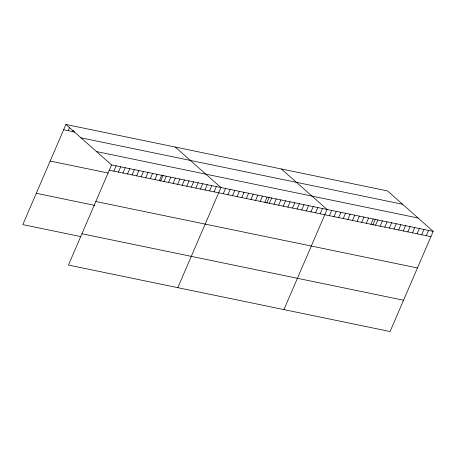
<?xml version="1.0" encoding="UTF-8"?>
<svg xmlns="http://www.w3.org/2000/svg" width="456" height="456" viewBox="0 0 456 456"><rect width="100%" height="100%" fill="white"/><g stroke="black" fill="none" stroke-linecap="round" stroke-linejoin="round"><path stroke-width="0.68" d="M65.926 124.471L111.566 164.929L68.44 265.073L390.074 331.529L433.2 231.386L387.56 190.927L65.926 124.471L22.8 224.614L80.735 236.584M68.212 130.69L69.728 127.173M72.772 131.63L73.273 130.456M113.852 171.142L116.126 165.87M118.406 172.089L120.68 166.81M122.966 173.029L125.235 167.751M127.52 173.97L129.795 168.691M132.08 174.91L134.349 169.638M136.635 175.851L138.909 170.578M141.189 176.791L143.463 171.519M145.749 177.737L148.018 172.459M150.303 178.678L152.578 173.4M154.858 179.618L157.132 174.34M159.418 180.559L161.686 175.286M160.655 181.038L163.18 175.172M163.972 181.499L166.246 176.227M168.532 182.446L170.8 177.167M173.086 183.386L175.36 178.108M177.64 184.327L179.915 179.048M182.2 185.267L184.469 179.989M186.755 186.208L189.029 180.935M191.309 187.148L193.583 181.876M195.869 188.094L198.138 182.816M200.423 189.035L202.698 183.757M204.983 189.975L207.252 184.697M209.538 190.916L211.812 185.638M214.092 191.856L216.366 186.584M177.794 287.668L220.921 187.524L175.286 147.066M223.263 193.754L225.538 188.476M227.88 194.706L230.155 189.428M232.497 195.658L234.766 190.386M237.109 196.616L239.383 191.338M241.726 197.568L243.994 192.29M246.337 198.52L248.611 193.247M250.954 199.471L253.228 194.199M255.571 200.429L257.839 195.151M260.182 201.381L262.456 196.103M264.799 202.333L267.068 197.06M266.788 202.971L269.319 197.1M269.41 203.29L271.685 198.012M274.027 204.242L276.302 198.964M278.644 205.194L280.913 199.922M283.256 206.146L285.53 200.874M287.873 207.104L290.141 201.826M292.484 208.056L294.758 202.777M297.101 209.008L299.375 203.735M301.718 209.965L303.987 204.687M306.329 210.917L308.604 205.639M310.946 211.869L313.215 206.596M315.558 212.821L317.832 207.548M320.175 213.778L322.449 208.5M283.934 309.595L327.06 209.452L281.42 168.999M329.403 215.682L331.677 210.41M334.02 216.64L336.289 211.362M338.631 217.592L340.906 212.314M343.248 218.544L345.523 213.271M347.865 219.496L350.134 214.223M352.477 220.453L354.751 215.175M357.094 221.405L359.362 216.127M361.705 222.357L363.979 217.084M366.322 223.315L368.596 218.036M370.939 224.266L373.207 218.988M372.928 224.899L375.459 219.034M375.55 225.218L377.825 219.946M380.167 226.17L382.436 220.898M384.778 227.128L387.053 221.85M389.395 228.08L391.67 222.802M394.012 229.032L396.281 223.759M398.624 229.989L400.898 224.711M403.241 230.941L405.509 225.663M407.852 231.893L410.126 226.615M412.469 232.845L414.743 227.572M417.086 233.803L419.355 228.524M421.697 234.754L423.972 229.476M426.314 235.706L428.583 230.434M63.658 129.749L74.721 132.035M80.991 137.82L402.619 204.277M96.507 151.574L418.141 218.036M111.566 164.929L433.2 231.386M109.297 170.202L430.926 236.664M50.171 161.053L108.106 173.023M95.811 201.512L417.445 267.968M36.28 193.31L94.865 205.411M81.92 233.763L403.554 300.225"/></g></svg>
